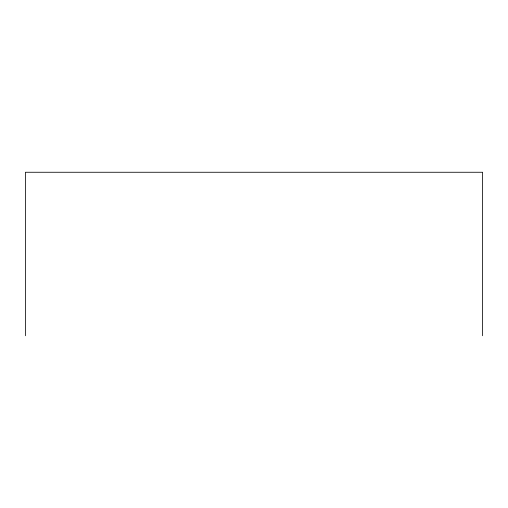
<?xml version="1.0" encoding="UTF-8"?>
<svg xmlns="http://www.w3.org/2000/svg" width="508" height="508" viewBox="0 0 508 508"><rect width="100%" height="100%" fill="white"/><g stroke="black" fill="none" stroke-linecap="round" stroke-linejoin="round"><path stroke-width="0.76" d="M482.6 335.737L482.6 172.263L25.4 172.263L25.4 335.737"/></g></svg>
